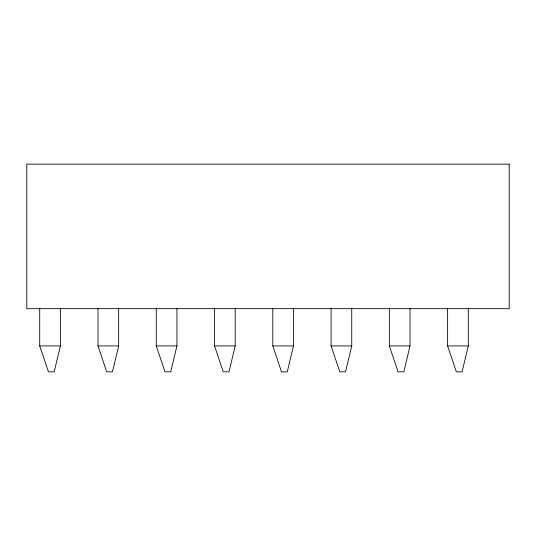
<?xml version="1.0" encoding="UTF-8"?>
<svg xmlns="http://www.w3.org/2000/svg" width="536" height="536" viewBox="0 0 536 536"><rect width="100%" height="100%" fill="white"/><g stroke="black" fill="none" stroke-linecap="round" stroke-linejoin="round"><path stroke-width="0.8" d="M60.387 308.368L60.387 345.921L54.183 371.837L48.454 371.837L39.718 345.921L39.718 308.368M118.664 308.368L118.664 345.921L112.453 371.837L106.724 371.837L97.988 345.921L97.988 308.368M176.934 308.368L176.934 345.921L170.723 371.837L165.001 371.837L156.257 345.921L156.257 308.368M235.204 308.368L235.204 345.921L228.999 371.837L223.271 371.837L214.527 345.921L214.527 308.368M293.473 308.368L293.473 345.921L287.269 371.837L281.541 371.837L272.797 345.921L272.797 308.368M351.743 308.368L351.743 345.921L345.539 371.837L339.811 371.837L331.074 345.921L331.074 308.368M410.02 308.368L410.02 345.921L403.809 371.837L398.081 371.837L389.344 345.921L389.344 308.368M468.29 308.368L468.29 345.921L462.079 371.837L456.357 371.837L447.614 345.921L447.614 308.368M39.718 345.921L60.387 345.921M97.988 345.921L118.664 345.921M156.257 345.921L176.934 345.921M214.527 345.921L235.204 345.921M272.797 345.921L293.473 345.921M331.074 345.921L351.743 345.921M389.344 345.921L410.02 345.921M447.614 345.921L468.29 345.921M509.2 164.163L26.8 164.163L26.8 308.669L509.2 308.669L509.2 164.163"/></g></svg>
